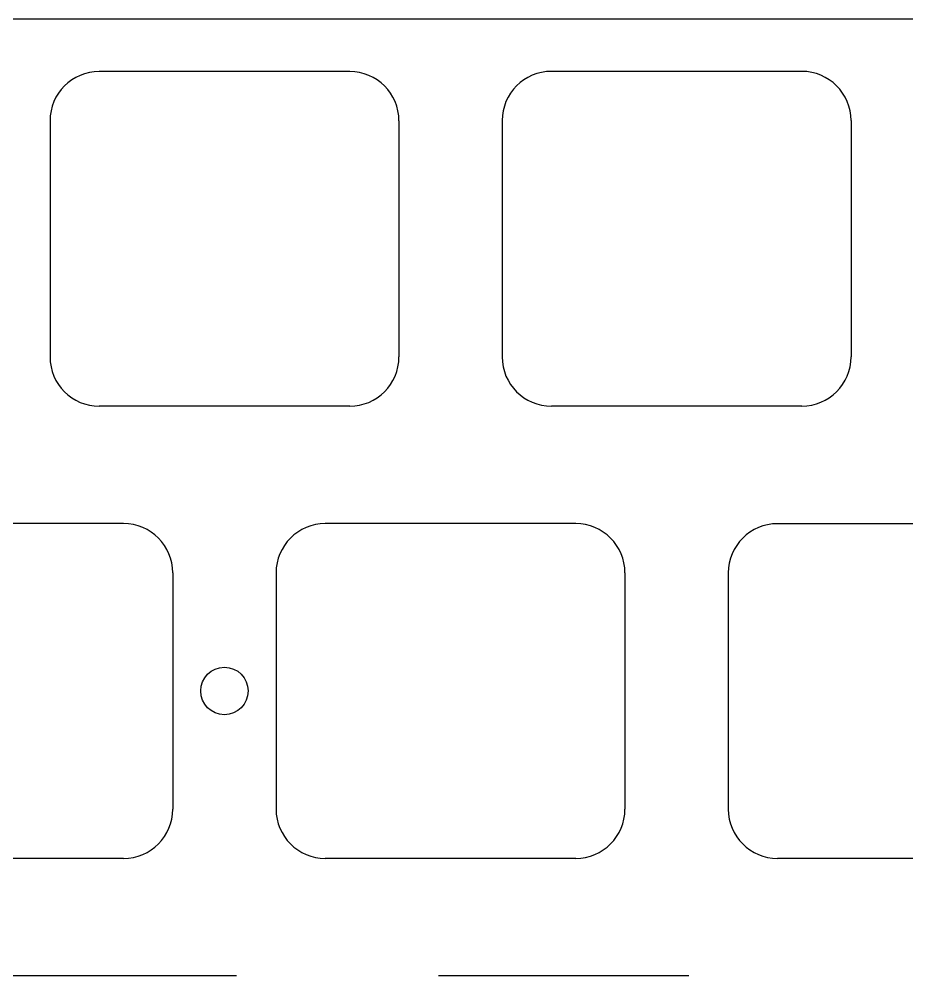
# Model space of a CAD drawing. Header units: millimetres. Extents: x -9 to 276, y -90 to 14.
# Drawn here: x 200.9 to 238.3, y -31.05 to 9.25 of the extents above; entities that cross this region are included whole.
import ezdxf

# ---------------------------------------------------------------- set-up
doc = ezdxf.new("R2010")
doc.units = ezdxf.units.MM
doc.layers.add('BLACK', color=7, linetype='CONTINUOUS')

msp = doc.modelspace()

# ---------------------------------------------------------------- linework, layer by layer
at = {"layer": 'BLACK', "linetype": 'Continuous'}
for p, q in [((201.861302, 9.25), (198.437434, 9.25)), ((205.285171, 9.25), (201.861302, 9.25)), ((213.713155, 9.249999), (205.285171, 9.25)), ((232.676119, 9.250001), (213.713155, 9.249999)), ((233.817408, 9.250002), (232.676119, 9.250001)), ((239.523856, 9.250001), (233.817408, 9.250002)), ((214.82935, 7.04385), (204.279349, 7.04385)), ((233.87645, 7.04795), (223.326449, 7.04795)), ((202.20435, 4.96885), (202.20435, -4.981151)), ((216.90435, 4.96885), (216.90435, -4.98115)), ((221.25145, 4.97295), (221.25145, -4.977051)), ((235.95145, 4.97295), (235.95145, -4.97705)), ((214.82935, -7.05615), (204.27935, -7.05615)), ((233.87645, -7.05205), (223.32645, -7.05205)), ((205.3029, -12.0041), (194.752899, -12.0041)), ((224.3529, -12.0041), (213.802899, -12.0041)), ((243.40435, -12.00615), (232.854349, -12.00615)), ((207.3779, -14.0791), (207.3779, -24.0291)), ((211.7279, -14.0791), (211.7279, -24.029101)), ((226.4279, -14.0791), (226.4279, -24.0291)), ((230.77935, -14.08115), (230.77935, -24.031151)), ((205.3029, -26.1041), (194.7529, -26.1041)), ((224.3529, -26.1041), (213.8029, -26.1041)), ((243.40435, -26.10615), (232.85435, -26.10615)), ((210.0654, -31.0541), (199.515399, -31.0541)), ((229.1154, -31.0541), (218.565399, -31.0541))]:
    msp.add_line(p, q, dxfattribs=at)
at = {"layer": 'BLACK'}
msp.add_circle((209.55145, -19.05205), 1, dxfattribs=at)
for centre, radius, start, end in [((204.279354, 4.968846), 2.075004, 90.0001381, 179.9998896), ((214.82935, 4.96885), 2.075, 0, 90), ((223.326454, 4.972946), 2.075004, 90.0001381, 179.9998896), ((233.87645, 4.97295), 2.075, 0, 90), ((204.279352, -4.981148), 2.075002, 180.0000828, 269.9999448), ((214.82935, -4.98115), 2.075, 270, 0), ((223.326452, -4.977048), 2.075002, 180.0000828, 269.9999448), ((233.87645, -4.97705), 2.075, 270, 0), ((205.3029, -14.0791), 2.075, 0, 90), ((213.802904, -14.079104), 2.075004, 90.0001381, 179.9998896), ((224.3529, -14.0791), 2.075, 0, 90), ((232.854354, -14.081154), 2.075004, 90.0001381, 179.9998896), ((205.3029, -24.0291), 2.075, 270, 0), ((213.802902, -24.029098), 2.075002, 180.0000828, 269.9999448), ((224.3529, -24.0291), 2.075, 270, 0), ((232.854352, -24.031148), 2.075002, 180.0000828, 269.9999448)]:
    msp.add_arc(centre, radius, start, end, dxfattribs=at)

doc.saveas('drawing.dxf')
